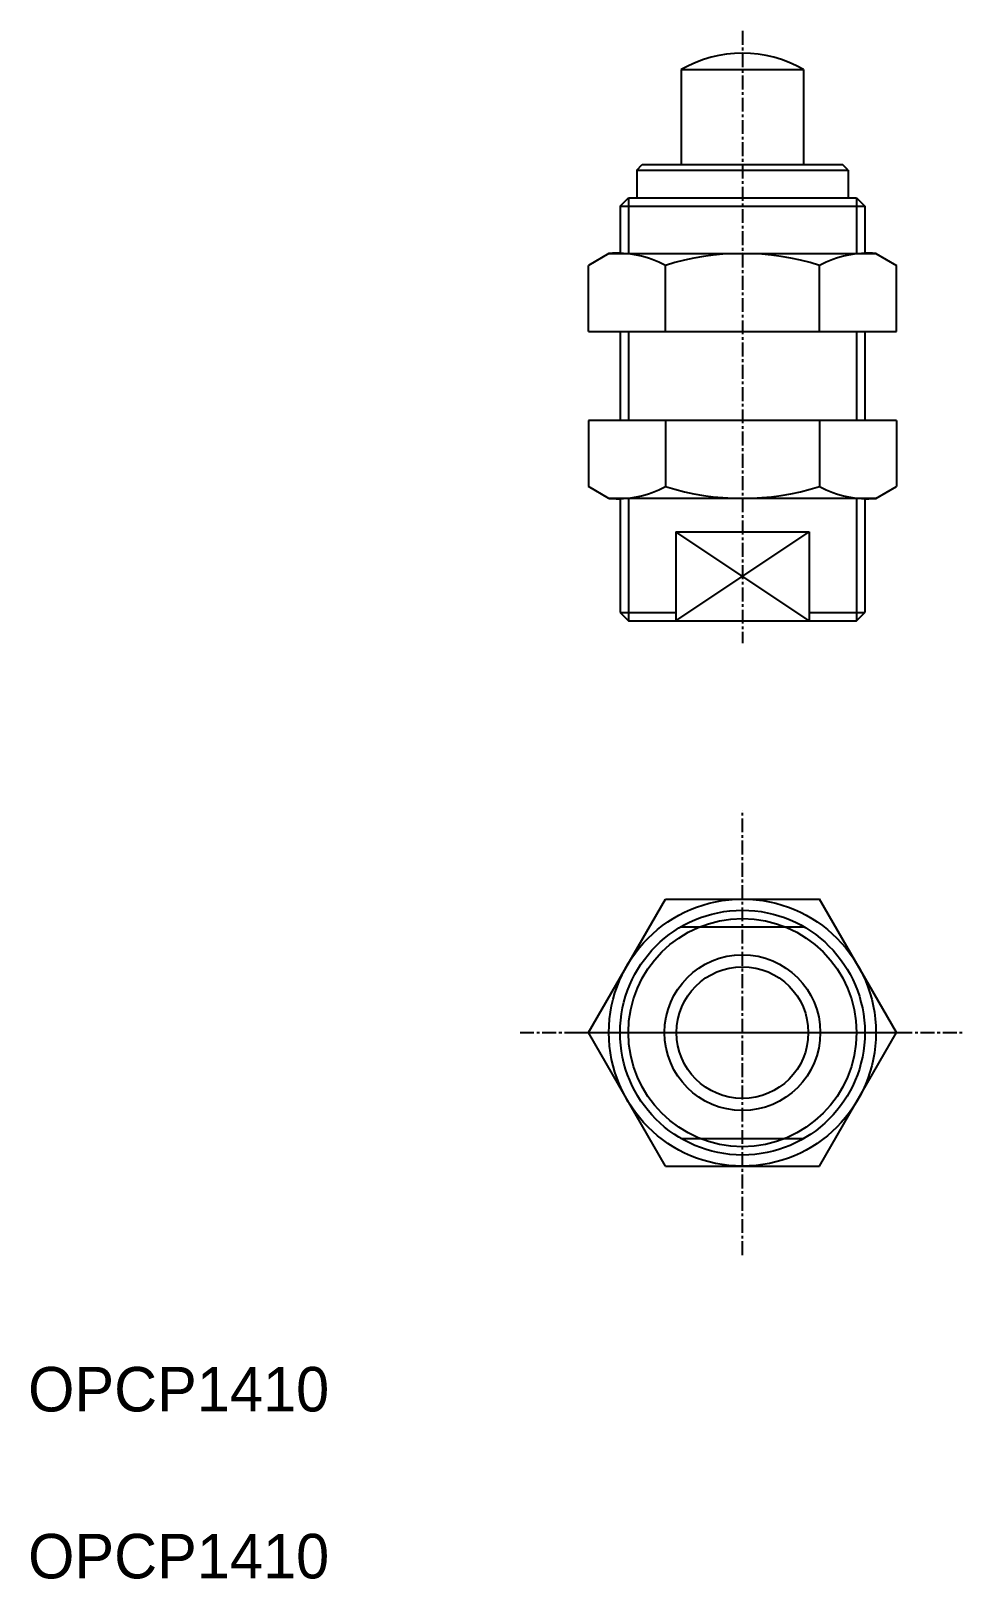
# Model space of a CAD drawing. Extents: x 10 to 94, y 10 to 149.
import ezdxf

# ---------------------------------------------------------------- set-up
doc = ezdxf.new("R2010")
doc.units = 0
doc.linetypes.add('CENTER', pattern=[2, 1.25, -0.25, 0.25, -0.25])
doc.layers.get('0').update_dxf_attribs({"linetype": 'CONTINUOUS'})
doc.layers.add('CENTER', color=1, linetype='CENTER')

msp = doc.modelspace()

# ---------------------------------------------------------------- linework, layer by layer
at = {"color": 7, "linetype": 'CONTINUOUS'}
for p, q in [((68.7, 145.57), (79.7, 145.57)), ((68.7, 145.57), (68.7, 137.04)), ((79.7, 145.57), (79.7, 137.04)), ((64.7, 136.54), (65.2, 137.04)), ((64.7, 136.54), (83.7, 136.54)), ((64.7, 136.54), (64.7, 134.04)), ((65.2, 137.04), (83.2, 137.04)), ((69.7, 137.04), (69.7, 137.04)), ((74.2, 137.04), (74.2, 137.04)), ((83.7, 136.54), (83.2, 137.04)), ((83.7, 136.54), (83.7, 134.04)), ((63.2, 133.29), (63.95, 134.04)), ((63.95, 134.04), (84.45, 134.04)), ((84.45, 134.04), (85.2, 133.29)), ((63.2, 133.29), (85.2, 133.29)), ((63.2, 133.29), (63.2, 129.04)), ((85.2, 133.29), (85.2, 129.04)), ((62.2, 129.04), (60.35, 127.97)), ((60.35, 122.04), (60.35, 127.97)), ((62.2, 129.04), (86.2, 129.04)), ((67.28, 122.04), (67.28, 127.97)), ((81.13, 122.04), (81.13, 127.97)), ((86.2, 129.04), (88.05, 127.97)), ((88.05, 122.04), (88.05, 127.97)), ((60.35, 122.04), (88.05, 122.04)), ((63.2, 122.04), (63.2, 114.04)), ((85.2, 122.04), (85.2, 114.04)), ((88.05, 114.04), (60.35, 114.04)), ((60.35, 114.04), (60.35, 108.11)), ((67.28, 114.04), (67.28, 108.11)), ((81.13, 114.04), (81.13, 108.11)), ((88.05, 114.04), (88.05, 108.11)), ((62.2, 107.04), (60.35, 108.11)), ((86.2, 107.04), (88.05, 108.11)), ((86.2, 107.04), (62.2, 107.04)), ((63.2, 107.04), (63.2, 96.79)), ((85.2, 107.04), (85.2, 96.79)), ((68.2, 104.04), (80.2, 104.04)), ((68.2, 104.04), (68.2, 96.04)), ((80.2, 104.04), (80.2, 96.04)), ((63.2, 96.79), (63.95, 96.04)), ((63.2, 96.79), (68.2, 96.79)), ((63.95, 96.04), (84.45, 96.04)), ((80.2, 96.79), (85.2, 96.79)), ((84.45, 96.04), (85.2, 96.79)), ((60.35, 59.04), (67.27, 71.04)), ((67.27, 71.04), (81.13, 71.04)), ((88.06, 59.04), (81.13, 71.04)), ((68.66, 68.54), (79.75, 68.54)), ((67.27, 47.04), (60.35, 59.04)), ((81.13, 47.04), (88.06, 59.04)), ((68.66, 49.54), (79.75, 49.54)), ((67.27, 47.04), (81.13, 47.04))]:
    msp.add_line(p, q, dxfattribs=at)
at = {"color": 3, "linetype": 'CONTINUOUS'}
for p, q in [((63.95, 134.04), (63.95, 129.04)), ((84.45, 134.04), (84.45, 129.04)), ((63.95, 122.04), (63.95, 114.04)), ((84.45, 122.04), (84.45, 114.04)), ((63.95, 107.04), (63.95, 96.04)), ((84.45, 107.04), (84.45, 96.04)), ((80.2, 96.04), (68.2, 104.04)), ((68.2, 96.04), (80.2, 104.04))]:
    msp.add_line(p, q, dxfattribs=at)
at = {"color": 7, "linetype": 'CONTINUOUS'}
for radius in [12, 11, 5.92]:
    msp.add_circle((74.2, 59.04), radius, dxfattribs=at)
at = {"color": 3, "linetype": 'CONTINUOUS'}
for radius in [10.25, 7]:
    msp.add_circle((74.2, 59.04), radius, dxfattribs=at)
at = {"color": 7, "linetype": 'CONTINUOUS'}
for centre, radius, start, end in [((74.2, 136.04), 11, 60, 120), ((62.92, 119.85), 9.22, 61.7823, 94.4473), ((74.2, 106.06), 22.98, 72.4638, 107.5362), ((85.49, 119.85), 9.22, 85.5527, 118.2177), ((62.92, 116.23), 9.22, 265.5527, 298.2177), ((74.2, 130.02), 22.98, 252.4638, 287.5362), ((85.49, 116.23), 9.22, 241.7823, 274.4473)]:
    msp.add_arc(centre, radius, start, end, dxfattribs=at)
at = {"layer": 'CENTER', "color": 1, "linetype": 'CENTER'}
for p, q in [((74.2, 149.04), (74.2, 94.04)), ((74.2, 39.04), (74.2, 79.04)), ((54.21, 59.04), (94.21, 59.04)), ((59.2, 59.04), (89.2, 59.04))]:
    msp.add_line(p, q, dxfattribs=at)

# ---------------------------------------------------------------- texts
at = {"color": 7, "linetype": 'CONTINUOUS'}
for p in [(10, 25), (10, 10)]:
    msp.add_text('OPCP1410', height=4, dxfattribs=at).set_placement(p)

doc.saveas('drawing.dxf')
